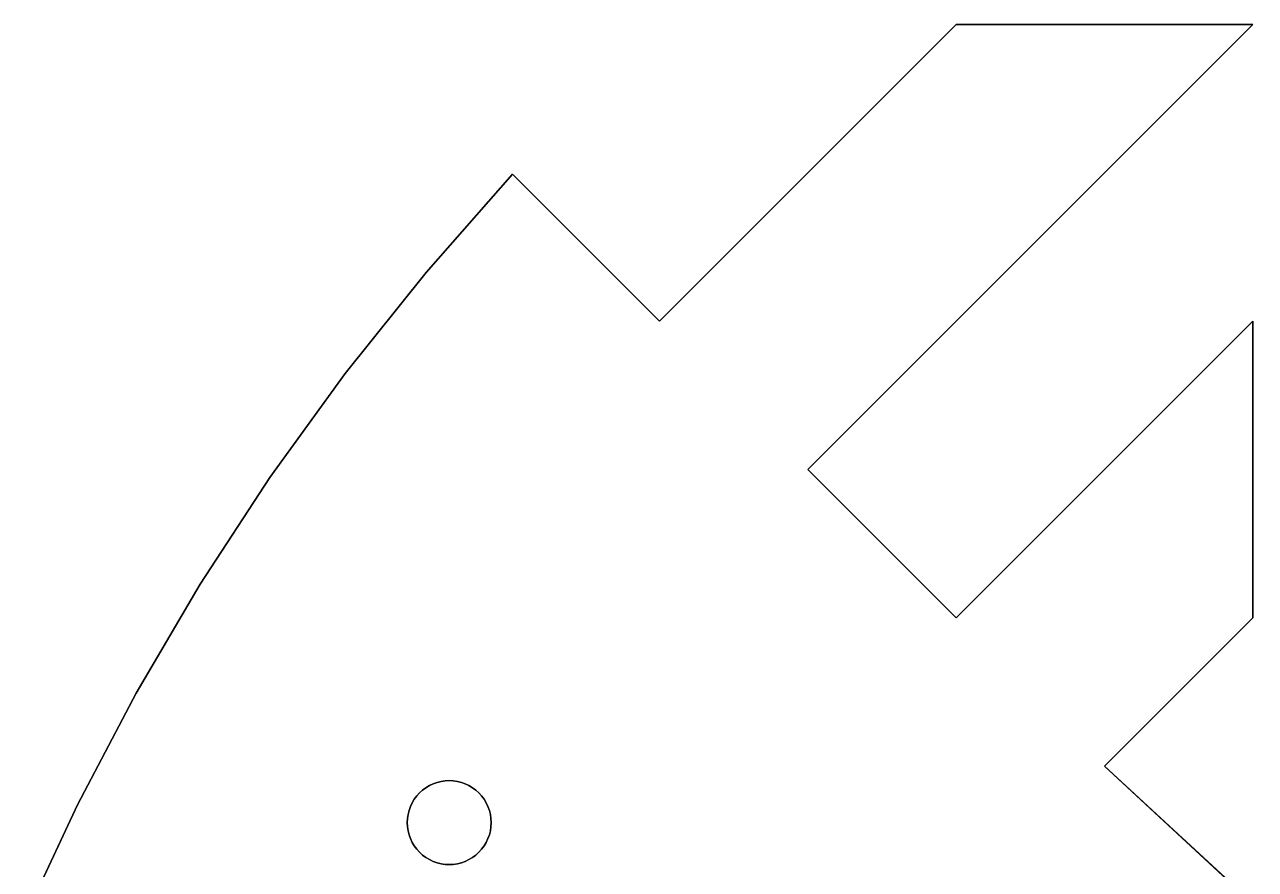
# Model space of a CAD drawing. Extents: x 0 to 16, y 0 to 13.9.
# Drawn here: x 0.673 to 4.34, y 11.361 to 13.878 of the extents above; entities that cross this region are included whole.
import ezdxf

# ---------------------------------------------------------------- set-up
doc = ezdxf.new("R2010")
doc.units = 0
doc.layers.get('0').update_dxf_attribs({"linetype": 'continuous'})

# ---------------------------------------------------------------- blocks, each defined once
blk = doc.blocks.new('FACE234')
at = {"color": 0}
for p, q in [((0.830686, 11.5534), (0.672848, 11.2155)), ((0.672848, 11.2155), (0.830686, 11.5534))]:
    blk.add_line(p, q, dxfattribs=at)
blk = doc.blocks.new('FACE236')
at = {"color": 0}
for p, q in [((1.19621, 12.2104), (1.00514, 11.8853)), ((1.00514, 11.8853), (1.19621, 12.2104))]:
    blk.add_line(p, q, dxfattribs=at)
blk = doc.blocks.new('FACE241')
at = {"color": 0}
for p, q in [((2.56412, 12.9939), (2.12662, 13.4318)), ((2.12662, 13.4318), (2.56412, 12.9939))]:
    blk.add_line(p, q, dxfattribs=at)
blk = doc.blocks.new('FACE243')
at = {"color": 0}
for p, q in [((4.33188, 13.8778), (3.448, 13.8778)), ((3.448, 13.8778), (4.33188, 13.8778))]:
    blk.add_line(p, q, dxfattribs=at)
blk = doc.blocks.new('FACE246')
at = {"color": 0}
for p, q in [((4.33188, 12.9939), (3.448, 12.1101)), ((3.448, 12.1101), (4.33188, 12.9939))]:
    blk.add_line(p, q, dxfattribs=at)
blk = doc.blocks.new('FACE249')
at = {"color": 0}
for p, q in [((4.33971, 11.2525), (3.88994, 11.6681)), ((3.88994, 11.6681), (4.33971, 11.2525))]:
    blk.add_line(p, q, dxfattribs=at)
blk = doc.blocks.new('FACE252')
at = {"color": 0}
for p, q in [((4.33188, 12.9939), (4.33188, 12.1101)), ((4.33188, 12.1101), (4.33188, 12.9939))]:
    blk.add_line(p, q, dxfattribs=at)
blk = doc.blocks.new('FACE253')
at = {"color": 0}
for p, q in [((3.448, 12.1101), (4.33188, 12.9939)), ((4.33188, 12.9939), (3.448, 12.1101))]:
    blk.add_line(p, q, dxfattribs=at)
blk = doc.blocks.new('FACE257')
at = {"color": 0}
for p, q in [((2.56412, 12.9939), (3.448, 13.8778)), ((3.448, 13.8778), (2.56412, 12.9939))]:
    blk.add_line(p, q, dxfattribs=at)
blk = doc.blocks.new('FACE258')
at = {"color": 0}
for p, q in [((2.12662, 13.4318), (2.56412, 12.9939)), ((2.56412, 12.9939), (2.12662, 13.4318))]:
    blk.add_line(p, q, dxfattribs=at)
blk = doc.blocks.new('FACE259')
at = {"color": 0}
for p, q in [((1.8691, 13.1395), (2.12662, 13.4318)), ((2.12662, 13.4318), (1.8691, 13.1395))]:
    blk.add_line(p, q, dxfattribs=at)
blk = doc.blocks.new('FACE261')
at = {"color": 0}
for p, q in [((1.40389, 12.5283), (1.62819, 12.8382)), ((1.62819, 12.8382), (1.40389, 12.5283))]:
    blk.add_line(p, q, dxfattribs=at)
blk = doc.blocks.new('FACE263')
at = {"color": 0}
for p, q in [((1.00514, 11.8853), (1.19621, 12.2104)), ((1.19621, 12.2104), (1.00514, 11.8853))]:
    blk.add_line(p, q, dxfattribs=at)
blk = doc.blocks.new('FACE1726')
at = {"color": 0}
for p, q in [((1.93782, 11.375), (1.92557, 11.3756)), ((1.92557, 11.3756), (1.93782, 11.375))]:
    blk.add_line(p, q, dxfattribs=at)
blk = doc.blocks.new('FACE1727')
at = {"color": 0}
for p, q in [((1.95007, 11.3756), (1.93782, 11.375)), ((1.93782, 11.375), (1.95007, 11.3756))]:
    blk.add_line(p, q, dxfattribs=at)
blk = doc.blocks.new('FACE1732')
at = {"color": 0}
for p, q in [((2.00727, 11.3961), (1.99675, 11.3898)), ((1.99675, 11.3898), (2.00727, 11.3961))]:
    blk.add_line(p, q, dxfattribs=at)
blk = doc.blocks.new('FACE1736')
at = {"color": 0}
for p, q in [((2.04176, 11.4306), (2.03445, 11.4207)), ((2.03445, 11.4207), (2.04176, 11.4306))]:
    blk.add_line(p, q, dxfattribs=at)
blk = doc.blocks.new('FACE1738')
at = {"color": 0}
for p, q in [((2.05331, 11.4522), (2.04806, 11.4411)), ((2.04806, 11.4411), (2.05331, 11.4522))]:
    blk.add_line(p, q, dxfattribs=at)
blk = doc.blocks.new('FACE1739')
at = {"color": 0}
for p, q in [((2.05744, 11.4637), (2.05331, 11.4522)), ((2.05331, 11.4522), (2.05744, 11.4637))]:
    blk.add_line(p, q, dxfattribs=at)
blk = doc.blocks.new('FACE1740')
at = {"color": 0}
for p, q in [((2.06042, 11.4756), (2.05744, 11.4637)), ((2.05744, 11.4637), (2.06042, 11.4756))]:
    blk.add_line(p, q, dxfattribs=at)
blk = doc.blocks.new('FACE1742')
at = {"color": 0}
for p, q in [((2.06282, 11.5), (2.06222, 11.4877)), ((2.06222, 11.4877), (2.06282, 11.5))]:
    blk.add_line(p, q, dxfattribs=at)
blk = doc.blocks.new('FACE1744')
at = {"color": 0}
for p, q in [((2.06042, 11.5244), (2.06222, 11.5123)), ((2.06222, 11.5123), (2.06042, 11.5244))]:
    blk.add_line(p, q, dxfattribs=at)
blk = doc.blocks.new('FACE1746')
at = {"color": 0}
for p, q in [((2.05331, 11.5478), (2.05744, 11.5363)), ((2.05744, 11.5363), (2.05331, 11.5478))]:
    blk.add_line(p, q, dxfattribs=at)
blk = doc.blocks.new('FACE1748')
at = {"color": 0}
for p, q in [((2.04176, 11.5694), (2.04806, 11.5589)), ((2.04806, 11.5589), (2.04176, 11.5694))]:
    blk.add_line(p, q, dxfattribs=at)
blk = doc.blocks.new('FACE1749')
at = {"color": 0}
for p, q in [((2.03445, 11.5793), (2.04176, 11.5694)), ((2.04176, 11.5694), (2.03445, 11.5793))]:
    blk.add_line(p, q, dxfattribs=at)
blk = doc.blocks.new('FACE1750')
at = {"color": 0}
for p, q in [((2.02621, 11.5884), (2.03445, 11.5793)), ((2.03445, 11.5793), (2.02621, 11.5884))]:
    blk.add_line(p, q, dxfattribs=at)
blk = doc.blocks.new('FACE1758')
at = {"color": 0}
for p, q in [((1.93782, 11.625), (1.95007, 11.6244)), ((1.95007, 11.6244), (1.93782, 11.625))]:
    blk.add_line(p, q, dxfattribs=at)
blk = doc.blocks.new('FACE1759')
at = {"color": 0}
for p, q in [((1.92557, 11.6244), (1.93782, 11.625)), ((1.93782, 11.625), (1.92557, 11.6244))]:
    blk.add_line(p, q, dxfattribs=at)
blk = doc.blocks.new('FACE1760')
at = {"color": 0}
for p, q in [((1.91344, 11.6226), (1.92557, 11.6244)), ((1.92557, 11.6244), (1.91344, 11.6226))]:
    blk.add_line(p, q, dxfattribs=at)
blk = doc.blocks.new('FACE1763')
at = {"color": 0}
for p, q in [((1.8789, 11.6102), (1.88999, 11.6155)), ((1.88999, 11.6155), (1.8789, 11.6102))]:
    blk.add_line(p, q, dxfattribs=at)
blk = doc.blocks.new('FACE1765')
at = {"color": 0}
for p, q in [((1.85852, 11.5966), (1.86838, 11.6039)), ((1.86838, 11.6039), (1.85852, 11.5966))]:
    blk.add_line(p, q, dxfattribs=at)
blk = doc.blocks.new('FACE1770')
at = {"color": 0}
for p, q in [((1.82234, 11.5478), (1.82758, 11.5589)), ((1.82758, 11.5589), (1.82234, 11.5478))]:
    blk.add_line(p, q, dxfattribs=at)
blk = doc.blocks.new('FACE1771')
at = {"color": 0}
for p, q in [((1.8182, 11.5363), (1.82234, 11.5478)), ((1.82234, 11.5478), (1.8182, 11.5363))]:
    blk.add_line(p, q, dxfattribs=at)
blk = doc.blocks.new('FACE1772')
at = {"color": 0}
for p, q in [((1.81522, 11.5244), (1.8182, 11.5363)), ((1.8182, 11.5363), (1.81522, 11.5244))]:
    blk.add_line(p, q, dxfattribs=at)
blk = doc.blocks.new('FACE1773')
at = {"color": 0}
for p, q in [((1.81342, 11.5123), (1.81522, 11.5244)), ((1.81522, 11.5244), (1.81342, 11.5123))]:
    blk.add_line(p, q, dxfattribs=at)
blk = doc.blocks.new('FACE1774')
at = {"color": 0}
for p, q in [((1.81282, 11.5), (1.81342, 11.5123)), ((1.81342, 11.5123), (1.81282, 11.5))]:
    blk.add_line(p, q, dxfattribs=at)
blk = doc.blocks.new('FACE1775')
at = {"color": 0}
for p, q in [((1.81342, 11.4877), (1.81282, 11.5)), ((1.81282, 11.5), (1.81342, 11.4877))]:
    blk.add_line(p, q, dxfattribs=at)
blk = doc.blocks.new('FACE1776')
at = {"color": 0}
for p, q in [((1.81522, 11.4756), (1.81342, 11.4877)), ((1.81342, 11.4877), (1.81522, 11.4756))]:
    blk.add_line(p, q, dxfattribs=at)
blk = doc.blocks.new('FACE1778')
at = {"color": 0}
for p, q in [((1.82234, 11.4522), (1.8182, 11.4637)), ((1.8182, 11.4637), (1.82234, 11.4522))]:
    blk.add_line(p, q, dxfattribs=at)
blk = doc.blocks.new('FACE1779')
at = {"color": 0}
for p, q in [((1.82758, 11.4411), (1.82234, 11.4522)), ((1.82234, 11.4522), (1.82758, 11.4411))]:
    blk.add_line(p, q, dxfattribs=at)
blk = doc.blocks.new('FACE1782')
at = {"color": 0}
for p, q in [((1.84943, 11.4116), (1.8412, 11.4207)), ((1.8412, 11.4207), (1.84943, 11.4116))]:
    blk.add_line(p, q, dxfattribs=at)
blk = doc.blocks.new('FACE1784')
at = {"color": 0}
for p, q in [((1.86838, 11.3961), (1.85852, 11.4034)), ((1.85852, 11.4034), (1.86838, 11.3961))]:
    blk.add_line(p, q, dxfattribs=at)
blk = doc.blocks.new('FACE1785')
at = {"color": 0}
for p, q in [((1.8789, 11.3898), (1.86838, 11.3961)), ((1.86838, 11.3961), (1.8789, 11.3898))]:
    blk.add_line(p, q, dxfattribs=at)
blk = doc.blocks.new('FACE1787')
at = {"color": 0}
for p, q in [((1.90154, 11.3804), (1.88999, 11.3845)), ((1.88999, 11.3845), (1.90154, 11.3804))]:
    blk.add_line(p, q, dxfattribs=at)
blk = doc.blocks.new('FACE1788')
at = {"color": 0}
for p, q in [((1.91344, 11.3774), (1.90154, 11.3804)), ((1.90154, 11.3804), (1.91344, 11.3774))]:
    blk.add_line(p, q, dxfattribs=at)
blk = doc.blocks.new('FACE1791')
at = {"color": 0}
for p, q in [((2.01712, 11.5966), (2.02621, 11.5884)), ((2.02621, 11.5884), (2.01712, 11.5966))]:
    blk.add_line(p, q, dxfattribs=at)
blk = doc.blocks.new('FACE1792')
at = {"color": 0}
for p, q in [((2.03445, 11.5793), (2.02621, 11.5884)), ((2.02621, 11.5884), (2.03445, 11.5793))]:
    blk.add_line(p, q, dxfattribs=at)
blk = doc.blocks.new('FACE1793')
at = {"color": 0}
for p, q in [((2.02621, 11.5884), (2.03445, 11.5793)), ((2.03445, 11.5793), (2.02621, 11.5884))]:
    blk.add_line(p, q, dxfattribs=at)
blk = doc.blocks.new('FACE1794')
at = {"color": 0}
for p, q in [((2.04176, 11.5694), (2.03445, 11.5793)), ((2.03445, 11.5793), (2.04176, 11.5694))]:
    blk.add_line(p, q, dxfattribs=at)
blk = doc.blocks.new('FACE1795')
at = {"color": 0}
for p, q in [((2.03445, 11.5793), (2.04176, 11.5694)), ((2.04176, 11.5694), (2.03445, 11.5793))]:
    blk.add_line(p, q, dxfattribs=at)
blk = doc.blocks.new('FACE1796')
at = {"color": 0}
for p, q in [((2.04806, 11.5589), (2.04176, 11.5694)), ((2.04176, 11.5694), (2.04806, 11.5589))]:
    blk.add_line(p, q, dxfattribs=at)
blk = doc.blocks.new('FACE1798')
at = {"color": 0}
for p, q in [((2.05331, 11.5478), (2.04806, 11.5589)), ((2.04806, 11.5589), (2.05331, 11.5478))]:
    blk.add_line(p, q, dxfattribs=at)
blk = doc.blocks.new('FACE1799')
at = {"color": 0}
for p, q in [((2.04806, 11.5589), (2.05331, 11.5478)), ((2.05331, 11.5478), (2.04806, 11.5589))]:
    blk.add_line(p, q, dxfattribs=at)
blk = doc.blocks.new('FACE1800')
at = {"color": 0}
for p, q in [((2.05744, 11.5363), (2.05331, 11.5478)), ((2.05331, 11.5478), (2.05744, 11.5363))]:
    blk.add_line(p, q, dxfattribs=at)
blk = doc.blocks.new('FACE1801')
at = {"color": 0}
for p, q in [((2.05331, 11.5478), (2.05744, 11.5363)), ((2.05744, 11.5363), (2.05331, 11.5478))]:
    blk.add_line(p, q, dxfattribs=at)
blk = doc.blocks.new('FACE1803')
at = {"color": 0}
for p, q in [((2.05744, 11.5363), (2.06042, 11.5244)), ((2.06042, 11.5244), (2.05744, 11.5363))]:
    blk.add_line(p, q, dxfattribs=at)
blk = doc.blocks.new('FACE1804')
at = {"color": 0}
for p, q in [((2.06222, 11.5123), (2.06042, 11.5244)), ((2.06042, 11.5244), (2.06222, 11.5123))]:
    blk.add_line(p, q, dxfattribs=at)
blk = doc.blocks.new('FACE1808')
at = {"color": 0}
for p, q in [((2.06222, 11.4877), (2.06282, 11.5)), ((2.06282, 11.5), (2.06222, 11.4877))]:
    blk.add_line(p, q, dxfattribs=at)
blk = doc.blocks.new('FACE1811')
at = {"color": 0}
for p, q in [((2.06222, 11.4877), (2.06042, 11.4756)), ((2.06042, 11.4756), (2.06222, 11.4877))]:
    blk.add_line(p, q, dxfattribs=at)
blk = doc.blocks.new('FACE1812')
at = {"color": 0}
for p, q in [((2.05744, 11.4637), (2.06042, 11.4756)), ((2.06042, 11.4756), (2.05744, 11.4637))]:
    blk.add_line(p, q, dxfattribs=at)
blk = doc.blocks.new('FACE1815')
at = {"color": 0}
for p, q in [((2.05744, 11.4637), (2.05331, 11.4522)), ((2.05331, 11.4522), (2.05744, 11.4637))]:
    blk.add_line(p, q, dxfattribs=at)
blk = doc.blocks.new('FACE1817')
at = {"color": 0}
for p, q in [((2.05331, 11.4522), (2.04806, 11.4411)), ((2.04806, 11.4411), (2.05331, 11.4522))]:
    blk.add_line(p, q, dxfattribs=at)
blk = doc.blocks.new('FACE1820')
at = {"color": 0}
for p, q in [((2.03445, 11.4207), (2.04176, 11.4306)), ((2.04176, 11.4306), (2.03445, 11.4207))]:
    blk.add_line(p, q, dxfattribs=at)
blk = doc.blocks.new('FACE1822')
at = {"color": 0}
for p, q in [((2.02621, 11.4116), (2.03445, 11.4207)), ((2.03445, 11.4207), (2.02621, 11.4116))]:
    blk.add_line(p, q, dxfattribs=at)
blk = doc.blocks.new('FACE1827')
at = {"color": 0}
for p, q in [((2.01712, 11.4034), (2.00727, 11.3961)), ((2.00727, 11.3961), (2.01712, 11.4034))]:
    blk.add_line(p, q, dxfattribs=at)
blk = doc.blocks.new('FACE1829')
at = {"color": 0}
for p, q in [((2.00727, 11.3961), (1.99675, 11.3898)), ((1.99675, 11.3898), (2.00727, 11.3961))]:
    blk.add_line(p, q, dxfattribs=at)
blk = doc.blocks.new('FACE1832')
at = {"color": 0}
for p, q in [((1.97411, 11.3804), (1.98566, 11.3845)), ((1.98566, 11.3845), (1.97411, 11.3804))]:
    blk.add_line(p, q, dxfattribs=at)
blk = doc.blocks.new('FACE1833')
at = {"color": 0}
for p, q in [((1.98566, 11.3845), (1.97411, 11.3804)), ((1.97411, 11.3804), (1.98566, 11.3845))]:
    blk.add_line(p, q, dxfattribs=at)
blk = doc.blocks.new('FACE1834')
at = {"color": 0}
for p, q in [((1.96221, 11.3774), (1.97411, 11.3804)), ((1.97411, 11.3804), (1.96221, 11.3774))]:
    blk.add_line(p, q, dxfattribs=at)
blk = doc.blocks.new('FACE1836')
at = {"color": 0}
for p, q in [((1.95007, 11.3756), (1.96221, 11.3774)), ((1.96221, 11.3774), (1.95007, 11.3756))]:
    blk.add_line(p, q, dxfattribs=at)
blk = doc.blocks.new('FACE1839')
at = {"color": 0}
for p, q in [((1.95007, 11.3756), (1.93782, 11.375)), ((1.93782, 11.375), (1.95007, 11.3756))]:
    blk.add_line(p, q, dxfattribs=at)
blk = doc.blocks.new('FACE1842')
at = {"color": 0}
for p, q in [((1.91344, 11.3774), (1.92557, 11.3756)), ((1.92557, 11.3756), (1.91344, 11.3774))]:
    blk.add_line(p, q, dxfattribs=at)
blk = doc.blocks.new('FACE1843')
at = {"color": 0}
for p, q in [((1.92557, 11.3756), (1.91344, 11.3774)), ((1.91344, 11.3774), (1.92557, 11.3756))]:
    blk.add_line(p, q, dxfattribs=at)
blk = doc.blocks.new('FACE1844')
at = {"color": 0}
for p, q in [((1.90154, 11.3804), (1.91344, 11.3774)), ((1.91344, 11.3774), (1.90154, 11.3804))]:
    blk.add_line(p, q, dxfattribs=at)
blk = doc.blocks.new('FACE1846')
at = {"color": 0}
for p, q in [((1.88999, 11.3845), (1.90154, 11.3804)), ((1.90154, 11.3804), (1.88999, 11.3845))]:
    blk.add_line(p, q, dxfattribs=at)
blk = doc.blocks.new('FACE1848')
at = {"color": 0}
for p, q in [((1.8789, 11.3898), (1.88999, 11.3845)), ((1.88999, 11.3845), (1.8789, 11.3898))]:
    blk.add_line(p, q, dxfattribs=at)
blk = doc.blocks.new('FACE1852')
at = {"color": 0}
for p, q in [((1.85852, 11.4034), (1.86838, 11.3961)), ((1.86838, 11.3961), (1.85852, 11.4034))]:
    blk.add_line(p, q, dxfattribs=at)
blk = doc.blocks.new('FACE1853')
at = {"color": 0}
for p, q in [((1.86838, 11.3961), (1.85852, 11.4034)), ((1.85852, 11.4034), (1.86838, 11.3961))]:
    blk.add_line(p, q, dxfattribs=at)

msp = doc.modelspace()

# ---------------------------------------------------------------- linework, layer by layer
at = {"color": 0}
for points in [[(3.448, 13.8778), (3.448, 13.8778), (2.56412, 12.9939), (2.56412, 12.9939)], [(3.00606, 12.552), (3.00606, 12.552), (4.33188, 13.8778), (4.33188, 13.8778)], [(4.33188, 13.8778), (4.33188, 13.8778), (3.00606, 12.552), (3.00606, 12.552)], [(3.448, 13.8778), (3.448, 13.8778), (4.33188, 13.8778), (4.33188, 13.8778)], [(2.12662, 13.4318), (2.12662, 13.4318), (1.8691, 13.1395), (1.8691, 13.1395)], [(1.8691, 13.1395), (1.8691, 13.1395), (1.62819, 12.8382), (1.62819, 12.8382)], [(1.62819, 12.8382), (1.62819, 12.8382), (1.8691, 13.1395), (1.8691, 13.1395)], [(4.33188, 12.1101), (4.33188, 12.1101), (4.33188, 12.9939), (4.33188, 12.9939)], [(1.62819, 12.8382), (1.62819, 12.8382), (1.40389, 12.5283), (1.40389, 12.5283)], [(3.448, 12.1101), (3.448, 12.1101), (3.00606, 12.552), (3.00606, 12.552)], [(3.00606, 12.552), (3.00606, 12.552), (3.448, 12.1101), (3.448, 12.1101)], [(1.40389, 12.5283), (1.40389, 12.5283), (1.19621, 12.2104), (1.19621, 12.2104)], [(1.19621, 12.2104), (1.19621, 12.2104), (1.40389, 12.5283), (1.40389, 12.5283)], [(3.88994, 11.6681), (3.88994, 11.6681), (4.33188, 12.1101), (4.33188, 12.1101)], [(4.33188, 12.1101), (4.33188, 12.1101), (3.88994, 11.6681), (3.88994, 11.6681)], [(1.00514, 11.8853), (1.00514, 11.8853), (0.830686, 11.5534), (0.830686, 11.5534)], [(0.830686, 11.5534), (0.830686, 11.5534), (1.00514, 11.8853), (1.00514, 11.8853)], [(3.88994, 11.6681), (3.88994, 11.6681), (4.33971, 11.2525), (4.33971, 11.2525)], [(1.95007, 11.6244), (1.95007, 11.6244), (1.96221, 11.6226), (1.96221, 11.6226)], [(1.8412, 11.5793), (1.8412, 11.5793), (1.84943, 11.5884), (1.84943, 11.5884)], [(1.84943, 11.5884), (1.84943, 11.5884), (1.85852, 11.5966), (1.85852, 11.5966)], [(1.86838, 11.6039), (1.86838, 11.6039), (1.8789, 11.6102), (1.8789, 11.6102)], [(1.88999, 11.6155), (1.88999, 11.6155), (1.90154, 11.6196), (1.90154, 11.6196)], [(1.90154, 11.6196), (1.90154, 11.6196), (1.91344, 11.6226), (1.91344, 11.6226)], [(1.96221, 11.6226), (1.96221, 11.6226), (1.97411, 11.6196), (1.97411, 11.6196)], [(1.97411, 11.6196), (1.97411, 11.6196), (1.98566, 11.6155), (1.98566, 11.6155)], [(1.98566, 11.6155), (1.98566, 11.6155), (1.99675, 11.6102), (1.99675, 11.6102)], [(1.99675, 11.6102), (1.99675, 11.6102), (2.00727, 11.6039), (2.00727, 11.6039)], [(2.00727, 11.6039), (2.00727, 11.6039), (2.01712, 11.5966), (2.01712, 11.5966)], [(2.01712, 11.5966), (2.01712, 11.5966), (2.02621, 11.5884), (2.02621, 11.5884)], [(2.02621, 11.5884), (2.02621, 11.5884), (2.01712, 11.5966), (2.01712, 11.5966)], [(0.672848, 11.2155), (0.672848, 11.2155), (0.830686, 11.5534), (0.830686, 11.5534)], [(1.82758, 11.5589), (1.82758, 11.5589), (1.83389, 11.5694), (1.83389, 11.5694)], [(1.83389, 11.5694), (1.83389, 11.5694), (1.8412, 11.5793), (1.8412, 11.5793)], [(2.04176, 11.5694), (2.04806, 11.5589), (2.04806, 11.5589), (2.04176, 11.5694)], [(2.04806, 11.5589), (2.04806, 11.5589), (2.05331, 11.5478), (2.05331, 11.5478)], [(2.05744, 11.5363), (2.05744, 11.5363), (2.06042, 11.5244), (2.06042, 11.5244)], [(2.06042, 11.5244), (2.06042, 11.5244), (2.05744, 11.5363), (2.05744, 11.5363)], [(2.06042, 11.5244), (2.06222, 11.5123), (2.06222, 11.5123), (2.06042, 11.5244)], [(2.06222, 11.4877), (2.06222, 11.4877), (2.06042, 11.4756), (2.06042, 11.4756)], [(2.06042, 11.4756), (2.06042, 11.4756), (2.06222, 11.4877), (2.06222, 11.4877)], [(2.06222, 11.5123), (2.06222, 11.5123), (2.06282, 11.5), (2.06282, 11.5)], [(2.06282, 11.5), (2.06282, 11.5), (2.06222, 11.5123), (2.06222, 11.5123)], [(2.06222, 11.5123), (2.06282, 11.5), (2.06282, 11.5), (2.06222, 11.5123)], [(2.06282, 11.5), (2.06222, 11.4877), (2.06222, 11.4877), (2.06282, 11.5)], [(1.8182, 11.4637), (1.8182, 11.4637), (1.81522, 11.4756), (1.81522, 11.4756)], [(1.83389, 11.4306), (1.83389, 11.4306), (1.82758, 11.4411), (1.82758, 11.4411)], [(2.04806, 11.4411), (2.04806, 11.4411), (2.04176, 11.4306), (2.04176, 11.4306)], [(2.04176, 11.4306), (2.04176, 11.4306), (2.04806, 11.4411), (2.04806, 11.4411)], [(2.04806, 11.4411), (2.04176, 11.4306), (2.04176, 11.4306), (2.04806, 11.4411)], [(2.04806, 11.4411), (2.04806, 11.4411), (2.05331, 11.4522), (2.05331, 11.4522)], [(2.05331, 11.4522), (2.05331, 11.4522), (2.05744, 11.4637), (2.05744, 11.4637)], [(2.06042, 11.4756), (2.05744, 11.4637), (2.05744, 11.4637), (2.06042, 11.4756)], [(1.8412, 11.4207), (1.8412, 11.4207), (1.83389, 11.4306), (1.83389, 11.4306)], [(1.85852, 11.4034), (1.85852, 11.4034), (1.84943, 11.4116), (1.84943, 11.4116)], [(2.02621, 11.4116), (2.02621, 11.4116), (2.01712, 11.4034), (2.01712, 11.4034)], [(2.01712, 11.4034), (2.01712, 11.4034), (2.02621, 11.4116), (2.02621, 11.4116)], [(2.02621, 11.4116), (2.01712, 11.4034), (2.01712, 11.4034), (2.02621, 11.4116)], [(2.03445, 11.4207), (2.03445, 11.4207), (2.02621, 11.4116), (2.02621, 11.4116)], [(2.03445, 11.4207), (2.02621, 11.4116), (2.02621, 11.4116), (2.03445, 11.4207)], [(2.04176, 11.4306), (2.03445, 11.4207), (2.03445, 11.4207), (2.04176, 11.4306)], [(1.86838, 11.3961), (1.86838, 11.3961), (1.8789, 11.3898), (1.8789, 11.3898)], [(1.8789, 11.3898), (1.86838, 11.3961), (1.86838, 11.3961), (1.8789, 11.3898)], [(1.88999, 11.3845), (1.88999, 11.3845), (1.8789, 11.3898), (1.8789, 11.3898)], [(1.88999, 11.3845), (1.8789, 11.3898), (1.8789, 11.3898), (1.88999, 11.3845)], [(1.90154, 11.3804), (1.88999, 11.3845), (1.88999, 11.3845), (1.90154, 11.3804)], [(1.91344, 11.3774), (1.90154, 11.3804), (1.90154, 11.3804), (1.91344, 11.3774)], [(1.92557, 11.3756), (1.92557, 11.3756), (1.91344, 11.3774), (1.91344, 11.3774)], [(1.92557, 11.3756), (1.92557, 11.3756), (1.93782, 11.375), (1.93782, 11.375)], [(1.93782, 11.375), (1.92557, 11.3756), (1.92557, 11.3756), (1.93782, 11.375)], [(1.93782, 11.375), (1.93782, 11.375), (1.95007, 11.3756), (1.95007, 11.3756)], [(1.96221, 11.3774), (1.96221, 11.3774), (1.95007, 11.3756), (1.95007, 11.3756)], [(1.96221, 11.3774), (1.95007, 11.3756), (1.95007, 11.3756), (1.96221, 11.3774)], [(1.97411, 11.3804), (1.97411, 11.3804), (1.96221, 11.3774), (1.96221, 11.3774)], [(1.97411, 11.3804), (1.96221, 11.3774), (1.96221, 11.3774), (1.97411, 11.3804)], [(1.98566, 11.3845), (1.98566, 11.3845), (1.97411, 11.3804), (1.97411, 11.3804)], [(1.99675, 11.3898), (1.99675, 11.3898), (1.98566, 11.3845), (1.98566, 11.3845)], [(1.98566, 11.3845), (1.98566, 11.3845), (1.99675, 11.3898), (1.99675, 11.3898)], [(1.99675, 11.3898), (1.98566, 11.3845), (1.98566, 11.3845), (1.99675, 11.3898)], [(1.99675, 11.3898), (1.99675, 11.3898), (2.00727, 11.3961), (2.00727, 11.3961)], [(2.01712, 11.4034), (2.01712, 11.4034), (2.00727, 11.3961), (2.00727, 11.3961)], [(2.00727, 11.3961), (2.00727, 11.3961), (2.01712, 11.4034), (2.01712, 11.4034)]]:
    msp.add_lwpolyline(points, close=True, dxfattribs=at)

# ---------------------------------------------------------------- block references
for name in ['FACE257', 'FACE243', 'FACE259', 'FACE241', 'FACE258', 'FACE246', 'FACE253', 'FACE252', 'FACE261', 'FACE236', 'FACE263', 'FACE249', 'FACE1760', 'FACE1759', 'FACE1758', 'FACE1765', 'FACE1763', 'FACE1791', 'FACE1750', 'FACE1792', 'FACE1793', 'FACE234', 'FACE1770', 'FACE1749', 'FACE1794', 'FACE1795', 'FACE1748', 'FACE1796', 'FACE1798', 'FACE1799', 'FACE1773', 'FACE1772', 'FACE1771', 'FACE1746', 'FACE1800', 'FACE1801', 'FACE1803', 'FACE1744', 'FACE1804', 'FACE1774', 'FACE1775', 'FACE1776', 'FACE1811', 'FACE1742', 'FACE1808', 'FACE1778', 'FACE1779', 'FACE1738', 'FACE1817', 'FACE1739', 'FACE1815', 'FACE1740', 'FACE1812', 'FACE1782', 'FACE1822', 'FACE1736', 'FACE1820', 'FACE1784', 'FACE1852', 'FACE1853', 'FACE1785', 'FACE1848', 'FACE1787', 'FACE1846', 'FACE1788', 'FACE1844', 'FACE1842', 'FACE1843', 'FACE1726', 'FACE1727', 'FACE1839', 'FACE1836', 'FACE1834', 'FACE1832', 'FACE1833', 'FACE1732', 'FACE1829', 'FACE1827']:
    msp.add_blockref(name, (0, 0))

doc.saveas('drawing.dxf')
